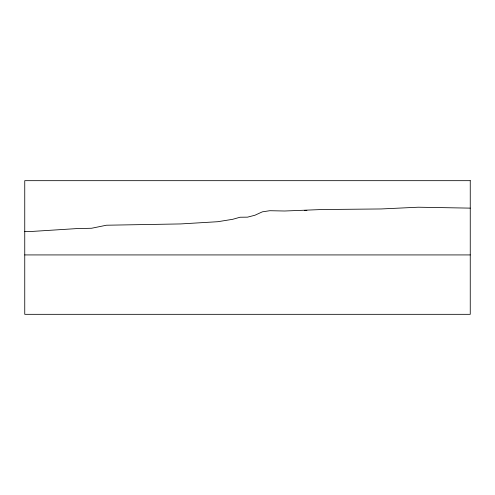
<?xml version="1.0" encoding="UTF-8"?>
<svg xmlns="http://www.w3.org/2000/svg" width="495" height="495" viewBox="0 0 495 495"><rect width="100%" height="100%" fill="white"/><g stroke="black" fill="none" stroke-linecap="round" stroke-linejoin="round"><path stroke-width="0.74" d="M304.673 210.653L306.9 210.375M24.75 254.925L470.25 254.925M24.75 231.382L32.175 231.425L76.725 228.597L91.575 228.257L106.425 225.225L180.675 223.932L217.8 221.71L232.65 219.31L240.075 217.231L247.5 217.156L254.925 215.238L262.35 211.841L269.775 210.715L284.625 211.006L321.75 209.534L381.15 208.958L418.275 207.213L470.25 208.129M470.25 180.675L24.75 180.675L24.75 314.325L470.25 314.325L470.25 180.675"/></g></svg>
